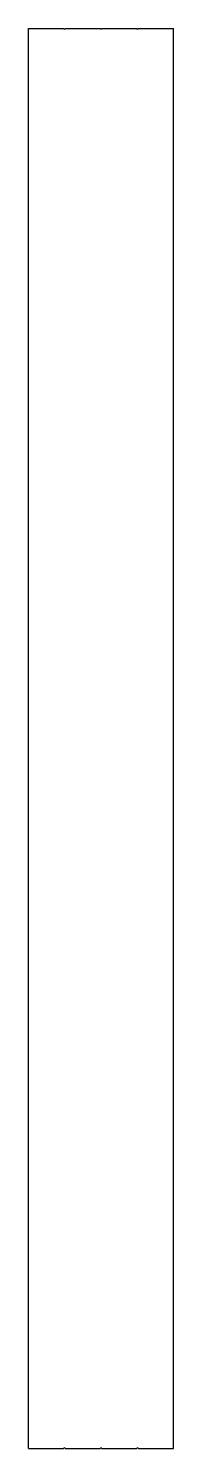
# Model space of a CAD drawing. Header units: millimetres. Extents: x -536 to 74, y -5990 to 0.
import ezdxf

# ---------------------------------------------------------------- set-up
doc = ezdxf.new("R2010")
doc.units = ezdxf.units.MM

msp = doc.modelspace()

# ---------------------------------------------------------------- linework, layer by layer
at = {"color": 7, "linetype": 'Continuous', "lineweight": 25}
for p, q in [((-536.3, -5990), (-536.3, 0)), ((-536.3, 0), (-388.3, 0)), ((-381.3, 0), (-234.4, 0)), ((-227.4, 0), (-80.5, 0)), ((-73.5, 0), (74.5, 0)), ((74.5, -5990), (74.5, 0)), ((-536.3, -5990), (-388.3, -5990)), ((-381.3, -5990), (-234.4, -5990)), ((-227.4, -5990), (-80.5, -5990)), ((-73.5, -5990), (74.5, -5990))]:
    msp.add_line(p, q, dxfattribs=at)
for centre, start, end in [((-384.8, 0), 180, 0), ((-230.9, 0), 180, 360), ((-77, 0), 180, 0), ((-384.8, -5990), 0, 180), ((-230.9, -5990), 0, 180), ((-77, -5990), 0, 180)]:
    msp.add_arc(centre, 3.5, start, end, dxfattribs=at)

doc.saveas('drawing.dxf')
